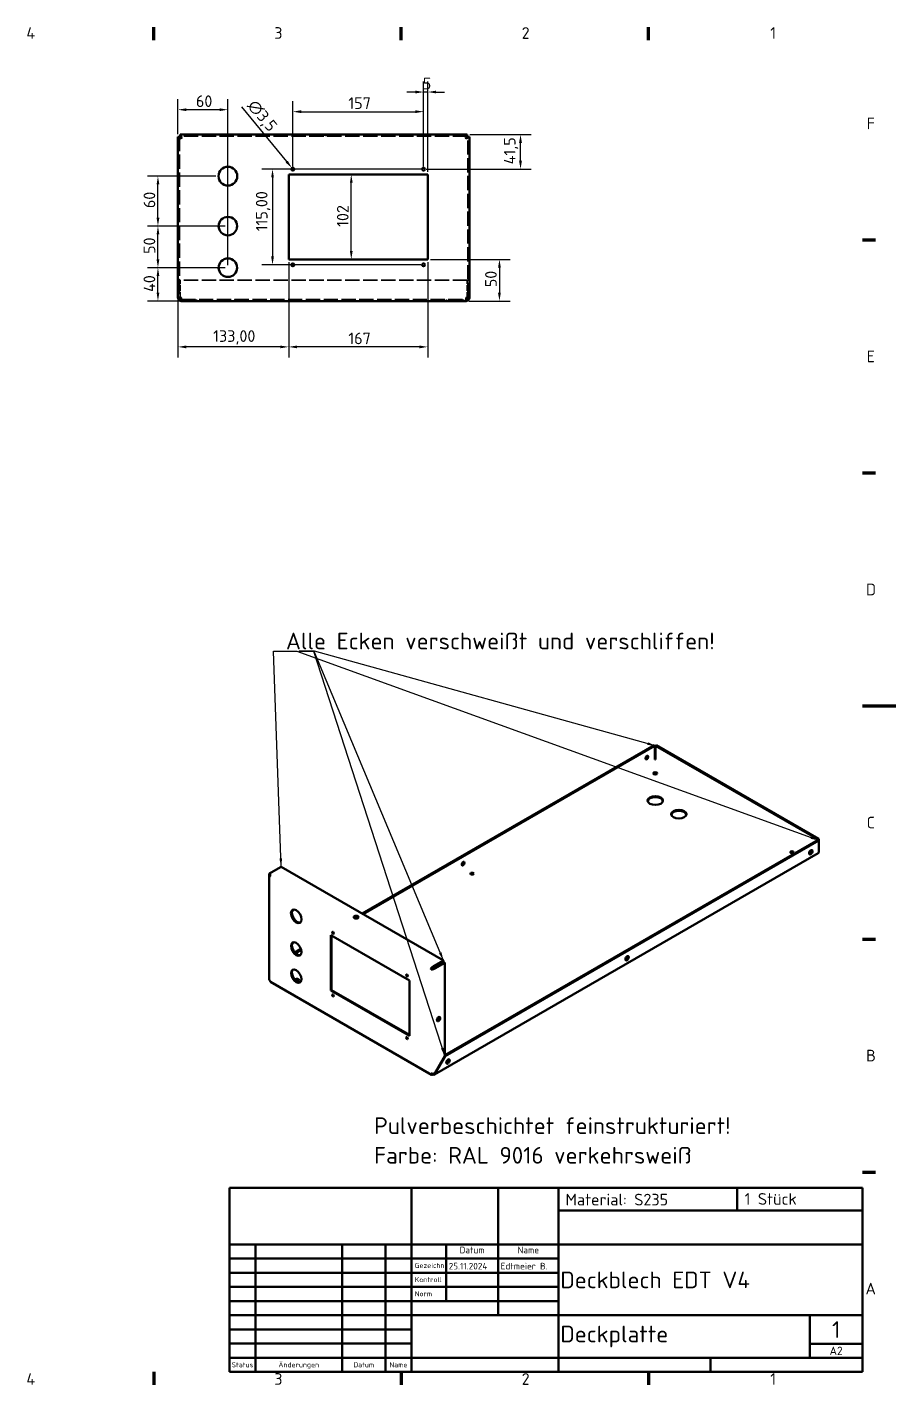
# Model space of a CAD drawing. Header units: millimetres. Extents: x 0 to 2376, y 0 to 1680.
# Drawn here: x 1333 to 2376, y 24 to 1656 of the extents above; entities that cross this region are included whole.
import ezdxf
from ezdxf.enums import TextEntityAlignment as Align

# ---------------------------------------------------------------- set-up
doc = ezdxf.new("R2010")
doc.units = ezdxf.units.MM
doc.header["$LTSCALE"] = 4
doc.linetypes.add('DASHED', pattern=[0.2067, 0.1654, -0.0413])
for name, color, linetype, lineweight in [('Bemaßung (ISO)', 7, 'Continuous', 25), ('Rahmen (ISO)', 7, 'Continuous', 70), ('Sichtbar (ISO)', 7, 'Continuous', 50), ('Symbol (ISO)', 7, 'Continuous', 25), ('Titel (ISO)', 7, 'Continuous', 50), ('Verdeckt (ISO)', 7, 'DASHED', 35)]:
    doc.layers.add(name, color=color, linetype=linetype, lineweight=lineweight)
doc.styles.add('Notiztext (DIN)', font='isocpeur.ttf')
doc.styles.add('Textstil11', font='isocpeur.ttf')
doc.styles.add('Textstil13', font='isocpeur.ttf')
doc.styles.add('Textstil14', font='isocpeur.ttf')
doc.styles.add('Textstil19', font='isocpeur.ttf')
doc.dimstyles.new('Standard (DIN)', dxfattribs={"dimscale": 4, "dimtxt": 3.5, "dimasz": 2.5, "dimexe": 3.175, "dimexo": 0.8, "dimgap": 0.8, "dimtad": 1, "dimrnd": 1e-08, "dimzin": 0, "dimtxsty": 'Notiztext (DIN)', "dimcen": 0.09, "dimdle": 10, "dimclrd": 256, "dimclre": 256, "dimclrt": 256, "dimadec": 0, "dimazin": 0, "dimtfac": 1, "dimtmove": 0, "dimatfit": 3, "dimfxl": 0, "dimtolj": 1, "dimtzin": 0, "dimlwd": -1, "dimlwe": -1, "dimarcsym": 0})
doc.dimstyles.new('Standard - Methode 2a (DIN)$7', dxfattribs={"dimscale": 4, "dimtxt": 3.5, "dimasz": 2.5, "dimexe": 3.175, "dimexo": 0.8, "dimgap": 0.8, "dimtad": 1, "dimtih": 1, "dimtoh": 1, "dimrnd": 1e-08, "dimtxsty": 'Notiztext (DIN)', "dimcen": 0.09, "dimdle": 10, "dimclrd": 256, "dimclre": 256, "dimclrt": 256, "dimazin": 2, "dimtfac": 1, "dimtmove": 0, "dimatfit": 3, "dimfxl": 0, "dimtolj": 1, "dimlwd": -1, "dimlwe": -1, "dimarcsym": 0})

# ---------------------------------------------------------------- blocks, each defined once
blk = doc.blocks.new('Ränder Vorgaberahmen')
at = {"layer": 'Rahmen (ISO)'}
for p, q in [((371.25, 410), (371.25, 413.9)), ((445.5, 410), (445.5, 413.9)), ((519.75, 410), (519.75, 413.9)), ((584, 350), (587.9, 350)), ((584, 280), (587.9, 280)), ((584, 140), (587.9, 140)), ((584, 70), (587.9, 70)), ((371.25, 10), (371.25, 6.1)), ((445.5, 10), (445.5, 6.1)), ((519.75, 10), (519.75, 6.1))]:
    blk.add_line(p, q, dxfattribs=at)
at = {"layer": 'Rahmen (ISO)', "flags": 128}
blk.add_lwpolyline([(594, 210), (584, 210)], dxfattribs=at)
at = {"layer": 'Rahmen (ISO)', "char_height": 3.5, "attachment_point": 7, "style": 'Notiztext (DIN)'}
for s, insert in [('4', (333.03, 410.4)), ('3', (407.45, 410.4)), ('2', (481.7, 410.4)), ('1', (556.3, 410.4)), ('F', (585.23, 383.25)), ('E', (585.23, 313.25)), ('D', (585.05, 243.25)), ('C', (585.23, 173.25)), ('B', (585.05, 103.25)), ('A', (584.88, 33.25)), ('4', (333.03, 6.1)), ('3', (407.45, 6.1)), ('2', (481.7, 6.1)), ('1', (556.3, 6.1))]:
    blk.add_mtext(s, dxfattribs=dict(at, insert=insert))
blk = doc.blocks.new('Schriftfelder DIN')
at = {"layer": 'Titel (ISO)'}
for p, q in [((288.4, 155.08), (98.4, 155.08)), ((98.4, 155.08), (98.4, 99.83)), ((153, 99.83), (153, 155.08)), ((179, 138.08), (179, 155.08)), ((197.2, 99.83), (197.2, 155.08)), ((250.8, 148.33), (250.8, 155.08)), ((288.4, 99.83), (288.4, 155.08)), ((197.2, 148.33), (288.4, 148.33)), ((98.4, 138.08), (288.4, 138.08)), ((106.2, 99.83), (106.2, 138.08)), ((132.2, 99.83), (132.2, 138.08)), ((145.2, 99.83), (145.2, 138.08)), ((163.4, 121.08), (163.4, 138.08)), ((179, 116.83), (179, 138.08)), ((98.4, 133.83), (153, 133.83)), ((153, 133.83), (197.2, 133.83)), ((98.4, 129.58), (153, 129.58)), ((153, 129.58), (197.2, 129.58)), ((98.4, 125.33), (153, 125.33)), ((153, 125.33), (197.2, 125.33)), ((98.4, 121.08), (153, 121.08)), ((153, 121.08), (197.2, 121.08)), ((98.4, 116.83), (153, 116.83)), ((153, 116.83), (288.4, 116.83)), ((272.6, 104.08), (272.6, 116.83)), ((98.4, 112.58), (153, 112.58)), ((153, 108.33), (98.4, 108.33)), ((272.6, 108.22), (288.4, 108.22)), ((98.4, 104.08), (153, 104.08)), ((153, 104.08), (197.2, 104.08)), ((197.2, 104.08), (288.4, 104.08)), ((242.8, 99.83), (242.8, 104.08)), ((98.4, 99.83), (288.4, 99.83))]:
    blk.add_line(p, q, dxfattribs=at)
at = {"layer": 'Titel (ISO)', "style": 'Textstil14'}
for s, p in [('Datum', (171.2, 134.83)), ('Name', (188.1, 134.83))]:
    blk.add_text(s, height=2, dxfattribs=at).set_placement(p, align=Align.BOTTOM_CENTER)
at = {"layer": 'Titel (ISO)', "style": 'Textstil13'}
for s, p in [('Gezeichn', (154, 130.58)), ('Kontroll', (154, 126.33)), ('Norm', (154, 122.08))]:
    blk.add_text(s, height=1.5, dxfattribs=at).set_placement(p, align=Align.BOTTOM_LEFT)
for s, p in [('Status', (102.3, 101.95)), ('Änderungen', (119.2, 101.95)), ('Datum', (138.7, 101.95)), ('Name', (149.1, 101.95))]:
    blk.add_text(s, height=1.5, dxfattribs=at).set_placement(p, align=Align.MIDDLE_CENTER)
at = {"layer": 'Titel (ISO)'}
for tag, p, height, style in [('ERSTELLUNGSDATUM_001', (164.2, 130.58), 2, 'Textstil14'), ('AUTOR_001', (179.8, 130.58), 2, 'Textstil14'), ('TITEL_001', (197.7, 124.95), 5, 'Textstil11'), ('Blattnummer_001', (279.25, 110.02), 5, 'Textstil11'), ('BAUTEILNUMMER_001', (197.7, 108.7), 5, 'Textstil11'), ('Blattgröße_001', (278.51, 104.9), 2.49, 'Textstil19')]:
    blk.add_attdef(tag, p, '', height=height, dxfattribs=dict(at, style=style))
at = {"layer": 'Titel (ISO)', "style": 'Textstil14'}
for tag, p in [('KONTROLLDATUM', (164.4, 126.33)), ('KONTROLLIERT_VON', (180, 126.33)), ('GENEHM.DAT._KONSTR.', (164.4, 122.08)), ('KONSTR._GEN._VON', (180, 122.08))]:
    blk.add_attdef(tag, text='', height=2, dxfattribs=at).set_placement(p, align=Align.BOTTOM_LEFT)
blk = doc.blocks.new('*D11')
at = {"layer": 'Bemaßung (ISO)'}
for p, q in [((1650.3, 1478.6), (1734.9, 1478.6)), ((1722.2, 1386.6), (1722.2, 1468.6)), ((1650.3, 1376.6), (1734.9, 1376.6))]:
    blk.add_line(p, q, dxfattribs=at)
for points in [[(1720.6, 1468.6), (1723.9, 1468.6), (1722.2, 1478.6)], [(1720.6, 1386.6), (1723.9, 1386.6), (1722.2, 1376.6)]]:
    blk.add_solid(points, dxfattribs=at)
at = {"layer": 'Defpoints', "color": 0}
for p in [(1647.1, 1478.6), (1722.2, 1478.6), (1647.1, 1376.6)]:
    blk.add_point(p, dxfattribs=at)
at = {"layer": 'Bemaßung (ISO)', "insert": (1705, 1415.7), "char_height": 14, "attachment_point": 1, "rotation": 90, "style": 'Notiztext (DIN)'}
blk.add_mtext('\\A1;102', dxfattribs=at)
blk = doc.blocks.new('*D12')
at = {"layer": 'Bemaßung (ISO)'}
for p, q in [((1647.1, 1373.4), (1647.1, 1258.8)), ((1814.1, 1373.4), (1814.1, 1258.8)), ((1804.1, 1271.5), (1657.1, 1271.5))]:
    blk.add_line(p, q, dxfattribs=at)
for points in [[(1657.1, 1273.1), (1657.1, 1269.8), (1647.1, 1271.5)], [(1804.1, 1273.1), (1804.1, 1269.8), (1814.1, 1271.5)]]:
    blk.add_solid(points, dxfattribs=at)
at = {"layer": 'Defpoints', "color": 0}
for p in [(1647.1, 1376.6), (1814.1, 1376.6), (1647.1, 1271.5)]:
    blk.add_point(p, dxfattribs=at)
at = {"layer": 'Bemaßung (ISO)', "insert": (1718.7, 1288.7), "char_height": 14, "attachment_point": 1, "style": 'Notiztext (DIN)'}
blk.add_mtext('\\A1;167', dxfattribs=at)
blk = doc.blocks.new('*D13')
at = {"layer": 'Bemaßung (ISO)'}
for p, q in [((1652.1, 1488.3), (1652.1, 1566.8)), ((1809.1, 1488.3), (1809.1, 1566.8)), ((1662.1, 1554.1), (1799.1, 1554.1))]:
    blk.add_line(p, q, dxfattribs=at)
for points in [[(1662.1, 1555.8), (1662.1, 1552.4), (1652.1, 1554.1)], [(1799.1, 1555.8), (1799.1, 1552.4), (1809.1, 1554.1)]]:
    blk.add_solid(points, dxfattribs=at)
at = {"layer": 'Defpoints', "color": 0}
for p in [(1809.1, 1554.1), (1652.1, 1485.1), (1809.1, 1485.1)]:
    blk.add_point(p, dxfattribs=at)
at = {"layer": 'Bemaßung (ISO)', "insert": (1718.7, 1571.3), "char_height": 14, "attachment_point": 1, "style": 'Notiztext (DIN)'}
blk.add_mtext('\\A1;157', dxfattribs=at)
blk = doc.blocks.new('*D14')
at = {"layer": 'Bemaßung (ISO)'}
for p, q in [((1864.6, 1526.6), (1938.1, 1526.6)), ((1925.4, 1495.1), (1925.4, 1516.6)), ((1812.3, 1485.1), (1938.1, 1485.1))]:
    blk.add_line(p, q, dxfattribs=at)
for points in [[(1923.7, 1516.6), (1927.1, 1516.6), (1925.4, 1526.6)], [(1923.7, 1495.1), (1927.1, 1495.1), (1925.4, 1485.1)]]:
    blk.add_solid(points, dxfattribs=at)
at = {"layer": 'Defpoints', "color": 0}
for p in [(1861.4, 1526.6), (1925.4, 1526.6), (1809.1, 1485.1)]:
    blk.add_point(p, dxfattribs=at)
at = {"layer": 'Bemaßung (ISO)', "insert": (1905.4, 1490.8), "char_height": 14, "attachment_point": 1, "rotation": 90, "style": 'Notiztext (DIN)'}
blk.add_mtext('\\A1;41,5', dxfattribs=at)
blk = doc.blocks.new('*D15')
at = {"layer": 'Bemaßung (ISO)'}
for p, q in [((1805.9, 1485.1), (1615, 1485.1)), ((1627.7, 1475.1), (1627.7, 1380.1)), ((1805.9, 1370.1), (1615, 1370.1))]:
    blk.add_line(p, q, dxfattribs=at)
for points in [[(1626, 1475.1), (1629.3, 1475.1), (1627.7, 1485.1)], [(1626, 1380.1), (1629.3, 1380.1), (1627.7, 1370.1)]]:
    blk.add_solid(points, dxfattribs=at)
at = {"layer": 'Defpoints', "color": 0}
for p in [(1809.1, 1485.1), (1627.7, 1370.1), (1809.1, 1370.1)]:
    blk.add_point(p, dxfattribs=at)
at = {"layer": 'Bemaßung (ISO)', "insert": (1607.7, 1410.4), "char_height": 14, "attachment_point": 1, "rotation": 90, "style": 'Notiztext (DIN)'}
blk.add_mtext('\\A1;115,00', dxfattribs=at)
blk = doc.blocks.new('*D16')
at = {"layer": 'Bemaßung (ISO)'}
for p, q in [((1647.1, 1373.4), (1647.1, 1258.8)), ((1514.1, 1328.1), (1514.1, 1258.8)), ((1637.1, 1271.5), (1524.1, 1271.5))]:
    blk.add_line(p, q, dxfattribs=at)
for points in [[(1524.1, 1273.1), (1524.1, 1269.8), (1514.1, 1271.5)], [(1637.1, 1273.1), (1637.1, 1269.8), (1647.1, 1271.5)]]:
    blk.add_solid(points, dxfattribs=at)
at = {"layer": 'Defpoints', "color": 0}
for p in [(1647.1, 1376.6), (1514.1, 1331.3), (1514.1, 1271.5)]:
    blk.add_point(p, dxfattribs=at)
at = {"layer": 'Bemaßung (ISO)', "insert": (1556.4, 1291.5), "char_height": 14, "attachment_point": 1, "style": 'Notiztext (DIN)'}
blk.add_mtext('\\A1;133,00', dxfattribs=at)
blk = doc.blocks.new('*D17')
at = {"layer": 'Bemaßung (ISO)'}
for p, q in [((1817.3, 1376.6), (1912.8, 1376.6)), ((1900.1, 1366.6), (1900.1, 1336.6)), ((1863.3, 1326.6), (1912.8, 1326.6))]:
    blk.add_line(p, q, dxfattribs=at)
for points in [[(1898.4, 1366.6), (1901.8, 1366.6), (1900.1, 1376.6)], [(1898.4, 1336.6), (1901.8, 1336.6), (1900.1, 1326.6)]]:
    blk.add_solid(points, dxfattribs=at)
at = {"layer": 'Defpoints', "color": 0}
for p in [(1814.1, 1376.6), (1860.1, 1326.6), (1900.1, 1326.6)]:
    blk.add_point(p, dxfattribs=at)
at = {"layer": 'Bemaßung (ISO)', "insert": (1882.9, 1343.2), "char_height": 14, "attachment_point": 1, "rotation": 90, "style": 'Notiztext (DIN)'}
blk.add_mtext('\\A1;50', dxfattribs=at)
blk = doc.blocks.new('*D18')
at = {"layer": 'Bemaßung (ISO)'}
for p, q in [((1514.1, 1527.1), (1514.1, 1569.2)), ((1574.1, 1369.8), (1574.1, 1569.2)), ((1564.1, 1556.5), (1524.1, 1556.5))]:
    blk.add_line(p, q, dxfattribs=at)
for points in [[(1524.1, 1558.1), (1524.1, 1554.8), (1514.1, 1556.5)], [(1564.1, 1558.1), (1564.1, 1554.8), (1574.1, 1556.5)]]:
    blk.add_solid(points, dxfattribs=at)
at = {"layer": 'Defpoints', "color": 0}
for p in [(1514.1, 1556.5), (1514.1, 1523.9), (1574.1, 1366.6)]:
    blk.add_point(p, dxfattribs=at)
at = {"layer": 'Bemaßung (ISO)', "insert": (1535.7, 1573.7), "char_height": 14, "attachment_point": 1, "style": 'Notiztext (DIN)'}
blk.add_mtext('\\A1;60', dxfattribs=at)
blk = doc.blocks.new('*D19')
at = {"layer": 'Bemaßung (ISO)'}
for p, q in [((1570.9, 1366.6), (1477.4, 1366.6)), ((1490.1, 1336.6), (1490.1, 1356.6)), ((1514.9, 1326.6), (1477.4, 1326.6))]:
    blk.add_line(p, q, dxfattribs=at)
for points in [[(1488.5, 1356.6), (1491.8, 1356.6), (1490.1, 1366.6)], [(1488.5, 1336.6), (1491.8, 1336.6), (1490.1, 1326.6)]]:
    blk.add_solid(points, dxfattribs=at)
at = {"layer": 'Defpoints', "color": 0}
for p in [(1490.1, 1366.6), (1574.1, 1366.6), (1518.1, 1326.6)]:
    blk.add_point(p, dxfattribs=at)
at = {"layer": 'Bemaßung (ISO)', "insert": (1472.9, 1337.5), "char_height": 14, "attachment_point": 1, "rotation": 90, "style": 'Notiztext (DIN)'}
blk.add_mtext('\\A1;40', dxfattribs=at)
blk = doc.blocks.new('*D20')
at = {"layer": 'Bemaßung (ISO)'}
for p, q in [((1570.9, 1416.6), (1477.4, 1416.6)), ((1490.1, 1376.6), (1490.1, 1406.6)), ((1570.9, 1366.6), (1477.4, 1366.6))]:
    blk.add_line(p, q, dxfattribs=at)
for points in [[(1488.5, 1406.6), (1491.8, 1406.6), (1490.1, 1416.6)], [(1488.5, 1376.6), (1491.8, 1376.6), (1490.1, 1366.6)]]:
    blk.add_solid(points, dxfattribs=at)
at = {"layer": 'Defpoints', "color": 0}
for p in [(1490.1, 1416.6), (1574.1, 1416.6), (1574.1, 1366.6)]:
    blk.add_point(p, dxfattribs=at)
at = {"layer": 'Bemaßung (ISO)', "insert": (1472.9, 1383.2), "char_height": 14, "attachment_point": 1, "rotation": 90, "style": 'Notiztext (DIN)'}
blk.add_mtext('\\A1;50', dxfattribs=at)
blk = doc.blocks.new('*D21')
at = {"layer": 'Bemaßung (ISO)'}
for p, q in [((1559.6, 1476.6), (1477.4, 1476.6)), ((1490.1, 1426.6), (1490.1, 1466.6)), ((1570.9, 1416.6), (1477.4, 1416.6))]:
    blk.add_line(p, q, dxfattribs=at)
for points in [[(1488.5, 1466.6), (1491.8, 1466.6), (1490.1, 1476.6)], [(1488.5, 1426.6), (1491.8, 1426.6), (1490.1, 1416.6)]]:
    blk.add_solid(points, dxfattribs=at)
at = {"layer": 'Defpoints', "color": 0}
for p in [(1490.1, 1476.6), (1562.8, 1476.6), (1574.1, 1416.6)]:
    blk.add_point(p, dxfattribs=at)
at = {"layer": 'Bemaßung (ISO)', "insert": (1472.9, 1438.2), "char_height": 14, "attachment_point": 1, "rotation": 90, "style": 'Notiztext (DIN)'}
blk.add_mtext('\\A1;60', dxfattribs=at)
blk = doc.blocks.new('*D25')
at = {"layer": 'Bemaßung (ISO)'}
for p, q in [((1590.3, 1559.9), (1644.6, 1494.2)), ((1651.7, 1485.1), (1652.5, 1485.1)), ((1652.1, 1484.8), (1652.1, 1485.5))]:
    blk.add_line(p, q, dxfattribs=at)
blk.add_solid([(1645.9, 1495.2), (1643.3, 1493.1), (1651, 1486.5)], dxfattribs=at)
at = {"layer": 'Defpoints', "color": 0}
for p in [(1651, 1486.5), (1653.2, 1483.8)]:
    blk.add_point(p, dxfattribs=at)
at = {"layer": 'Bemaßung (ISO)', "insert": (1607.8, 1570.1), "char_height": 14, "attachment_point": 1, "rotation": 309.568, "style": 'Notiztext (DIN)'}
blk.add_mtext('\\A1;∅3,5', dxfattribs=at)
blk = doc.blocks.new('*D41')
at = {"layer": 'Bemaßung (ISO)'}
for p, q in [((1809.1, 1488.3), (1809.1, 1590.4)), ((1814.1, 1481.8), (1814.1, 1590.4)), ((1799.1, 1577.7), (1789.1, 1577.7)), ((1814.1, 1577.7), (1809.1, 1577.7)), ((1824.1, 1577.7), (1834.1, 1577.7))]:
    blk.add_line(p, q, dxfattribs=at)
for points in [[(1799.1, 1579.4), (1799.1, 1576), (1809.1, 1577.7)], [(1824.1, 1579.4), (1824.1, 1576), (1814.1, 1577.7)]]:
    blk.add_solid(points, dxfattribs=at)
at = {"layer": 'Defpoints', "color": 0}
for p in [(1809.1, 1577.7), (1809.1, 1485.1), (1814.1, 1478.6)]:
    blk.add_point(p, dxfattribs=at)
at = {"layer": 'Bemaßung (ISO)', "insert": (1808.1, 1594.9), "char_height": 14, "attachment_point": 1, "style": 'Notiztext (DIN)'}
blk.add_mtext('\\A1;5', dxfattribs=at)

msp = doc.modelspace()

# ---------------------------------------------------------------- linework, layer by layer
at = {"layer": 'Sichtbar (ISO)'}
for p, q in [((1514.093, 1331.321), (1514.093, 1523.907)), ((1514.093, 1523.907), (1518.093, 1521.907)), ((1516.093, 1523.907), (1514.093, 1523.907)), ((1518.093, 1521.907), (1516.093, 1523.907)), ((1516.801, 1526.614), (1861.386, 1526.614)), ((1518.801, 1522.614), (1516.801, 1526.614)), ((1516.801, 1524.614), (1516.801, 1526.614)), ((1518.801, 1522.614), (1516.801, 1524.614)), ((1518.801, 1522.614), (1518.093, 1521.907)), ((1861.386, 1526.614), (1859.386, 1522.614)), ((1859.386, 1522.614), (1861.386, 1524.614)), ((1860.093, 1521.907), (1859.386, 1522.614)), ((1860.093, 1521.907), (1864.093, 1523.907)), ((1860.093, 1521.907), (1862.093, 1523.907)), ((1861.386, 1524.614), (1861.386, 1526.614)), ((1862.093, 1523.907), (1864.093, 1523.907)), ((1864.093, 1523.907), (1864.093, 1331.321)), ((1647.093, 1478.614), (1814.093, 1478.614)), ((1647.093, 1376.614), (1647.093, 1478.614)), ((1814.093, 1478.614), (1814.093, 1376.614)), ((1814.093, 1376.614), (1647.093, 1376.614)), ((1514.093, 1331.321), (1514.093, 1330.614)), ((1516.093, 1330.614), (1514.093, 1330.614)), ((1516.093, 1330.614), (1516.093, 1330.85)), ((1516.801, 1330.614), (1516.801, 1330.762)), ((1518.093, 1326.614), (1518.093, 1330.614)), ((1860.093, 1326.614), (1518.093, 1326.614)), ((1860.093, 1330.614), (1860.093, 1326.614)), ((1861.386, 1330.614), (1861.386, 1330.762)), ((1862.093, 1330.614), (1862.093, 1330.85)), ((1862.093, 1330.614), (1864.093, 1330.614)), ((1864.093, 1330.614), (1864.093, 1331.321)), ((2085.721, 792.825), (1735.396, 590.565)), ((2086.852, 792.172), (1736.527, 589.912)), ((2086.852, 792.172), (2085.721, 792.825)), ((2086.852, 778.455), (2086.852, 792.172)), ((2087.652, 792.172), (2088.784, 792.825)), ((2087.652, 778.455), (2087.652, 792.172)), ((2282.579, 679.63), (2087.652, 792.172)), ((2283.711, 680.284), (2088.784, 792.825)), ((2086.852, 778.455), (2086.852, 775.842)), ((2087.652, 775.842), (2086.852, 775.842)), ((2087.652, 778.455), (2087.652, 775.842)), ((1834.391, 420.407), (2282.579, 679.169)), ((1834.791, 419.331), (2283.711, 678.515)), ((2282.579, 679.63), (2283.711, 680.284)), ((2282.579, 679.169), (2282.579, 679.63)), ((2282.579, 679.169), (2283.711, 678.515)), ((2283.711, 678.515), (2283.711, 680.284)), ((2283.711, 678.515), (2283.711, 664.798)), ((2282.717, 663.142), (1822.049, 397.175)), ((1623.584, 637.404), (1623.584, 511.759)), ((1626.053, 639.977), (1624.522, 639.093)), ((1626.053, 639.977), (1637.932, 646.835)), ((1637.932, 646.835), (1832.86, 534.294)), ((1624.922, 635.404), (1624.522, 635.173)), ((1728.176, 586.396), (1726.04, 585.163)), ((1729.739, 585.992), (1727.48, 584.688)), ((1697.495, 564.763), (1791.964, 510.221)), ((1697.495, 498.137), (1697.495, 564.763)), ((1698.626, 564.11), (1698.626, 498.79)), ((1661.844, 548.099), (1654.516, 543.868)), ((1662.176, 546.985), (1655.315, 543.023)), ((1818.717, 524.823), (1817.586, 524.17)), ((1817.986, 523.477), (1817.586, 524.17)), ((1819.117, 524.13), (1817.986, 523.477)), ((1818.717, 524.823), (1820.98, 526.129)), ((1818.717, 524.823), (1819.117, 524.13)), ((1819.117, 524.13), (1821.38, 525.436)), ((1832.86, 534.294), (1820.98, 527.436)), ((1820.98, 526.129), (1832.86, 532.988)), ((1821.38, 525.436), (1833.26, 532.295)), ((1822.511, 524.783), (1834.391, 531.642)), ((1832.86, 532.988), (1832.86, 534.294)), ((1833.26, 532.295), (1834.391, 531.642)), ((1834.391, 531.642), (1834.391, 419.562)), ((1818.649, 397.06), (1625.184, 508.757)), ((1791.964, 510.221), (1791.964, 443.595)), ((1697.495, 498.137), (1698.626, 498.79)), ((1791.964, 443.595), (1697.495, 498.137)), ((1698.626, 498.79), (1791.964, 444.902)), ((1834.391, 419.562), (1822.511, 398.987)), ((1822.911, 398.756), (1834.791, 419.331)), ((1834.391, 419.562), (1834.791, 419.331)), ((1820.249, 397.218), (1820.249, 398.215)), ((1822.511, 398.987), (1822.911, 398.756))]:
    msp.add_line(p, q, dxfattribs=at)
for centre, radius in [((1574.093, 1476.614), 11.25), ((1652.093, 1485.114), 1.75), ((1809.093, 1485.114), 1.75), ((1574.093, 1416.614), 11.15), ((1574.093, 1366.614), 11.15), ((1652.093, 1370.114), 1.75), ((1809.093, 1370.114), 1.75)]:
    msp.add_circle(centre, radius, dxfattribs=at)
for centre, start, end in [((1518.801, 1330.614), 180, 249.295189), ((1859.386, 1330.614), 290.704811, 0)]:
    msp.add_arc(centre, 2, start, end, dxfattribs=at)
for centre, major_axis in [((2077.07, 778.032), (-1.2, -2.078)), ((2087.252, 759.09), (2.4, 0)), ((2087.252, 726.43), (-9.2, 0)), ((2115.537, 710.1), (-9.2, 0)), ((1856.453, 650.659), (-1.2, -2.078)), ((2251.301, 664.376), (2, 0)), ((2273.928, 664.376), (-1.44, -2.494)), ((1867.201, 638.575), (2, 0)), ((1656.2, 587.299), (-4.5, 7.794)), ((1728.042, 586.319), (2.88, 0)), ((1656.2, 548.107), (-4.46, 7.725)), ((1700.323, 567.376), (0.7, -1.212)), ((2053.311, 537.003), (-1.44, -2.494)), ((1656.2, 515.447), (-4.46, 7.725)), ((1789.136, 516.1), (0.7, -1.212)), ((1700.323, 492.259), (0.7, -1.212)), ((1827.037, 463.844), (-1.44, -2.494)), ((1789.136, 440.983), (0.7, -1.212)), ((1838.351, 412.895), (-1.44, -2.494))]:
    msp.add_ellipse(centre, major_axis=major_axis, ratio=0.57735027, dxfattribs=at)
for centre, major_axis, start_param, end_param in [((2076.278, 778.49), (1.2, 2.078), 3.47787839, 5.94689957), ((2075.939, 778.686), (1.44, 2.494), 4.01423846, 5.4105395), ((2087.252, 757.783), (-2.4, 0), 3.63247533, 5.79230263), ((2087.252, 725.123), (9.2, 0), 0.12328718, 3.01830548), ((2115.537, 708.793), (9.2, 0), 0.12328718, 3.01830548), ((1855.661, 651.116), (1.2, 2.078), 3.47787839, 5.94689957), ((2251.301, 663.07), (-2, 0), 3.74285687, 5.68192109), ((2273.589, 664.572), (1.2, 2.078), 2.45177556, 6.9730024), ((2272.797, 665.029), (-1.2, -2.078), 0.33628574, 2.80530691), ((1855.321, 651.312), (1.44, 2.494), 4.01423846, 5.4105395), ((1867.201, 637.268), (-2, 0), 3.74285687, 5.68192109), ((1657.331, 587.952), (-4.5, 7.794), 0.12604133, 3.01555132), ((1728.042, 585.927), (2.4, 0), 5.59336822, 10.11459505), ((1728.042, 585.013), (2.4, 0), 0.33628574, 2.80530691), ((1657.331, 548.76), (-4.46, 7.725), 0.12717785, 3.0144148), ((1701.455, 568.029), (0.7, -1.212), 4.08254945, 5.34222851), ((2052.972, 537.198), (1.2, 2.078), 2.45177556, 6.9730024), ((2052.18, 537.656), (-1.2, -2.078), 0.33628574, 2.80530691), ((1657.331, 516.1), (-4.46, 7.725), 0.12717785, 3.0144148), ((1626.784, 511.528), (-1.6, -2.771), 5.49778714, 6.28318531), ((1657.331, 510.875), (-2.4, 0), 1.01379294, 6.38172437), ((1657.331, 509.568), (-2.4, 0), 3.63247533, 5.6919878), ((1790.267, 516.753), (0.7, -1.212), 4.08254945, 5.34222851), ((1701.455, 492.912), (0.7, -1.212), 4.08254945, 5.34222851), ((1826.698, 464.04), (1.2, 2.078), 2.45177556, 6.9730024), ((1825.906, 464.498), (-1.2, -2.078), 0.33628574, 2.80530691), ((1790.267, 441.636), (0.7, -1.212), 4.08254945, 5.34222851), ((1838.011, 413.091), (1.2, 2.078), 2.45177556, 6.9730024), ((1837.219, 413.548), (-1.2, -2.078), 0.33628574, 2.80530691), ((1820.249, 399.831), (-1.6, -2.771), 5.49778714, 7.06858347)]:
    msp.add_ellipse(centre, major_axis=major_axis, ratio=0.57735027, start_param=start_param, end_param=end_param, dxfattribs=at)
for points, knots in [([(1518.093, 1330.614), (1516.82, 1330.757), (1515.563, 1330.9), (1514.828, 1331.044), (1514.354, 1331.136), (1514.093, 1331.229), (1514.093, 1331.321)], [0, 0, 0, 0, 0.95510012, 0.95510012, 0.95510012, 1.57079633, 1.57079633, 1.57079633, 1.57079633]), ([(1514.093, 1330.614), (1514.093, 1329.34), (1514.744, 1328.084), (1515.783, 1327.348), (1516.453, 1326.874), (1517.272, 1326.614), (1518.093, 1326.614)], [0, 0, 0, 0, 0.95510012, 0.95510012, 0.95510012, 1.57079633, 1.57079633, 1.57079633, 1.57079633]), ([(1518.093, 1328.614), (1517.336, 1328.614), (1516.599, 1329.084), (1516.28, 1329.771), (1516.157, 1330.034), (1516.093, 1330.324), (1516.093, 1330.614)], [0, 0, 0, 0, 1.13581186, 1.13581186, 1.13581186, 1.57079633, 1.57079633, 1.57079633, 1.57079633]), ([(1864.093, 1331.321), (1864.093, 1331.178), (1863.443, 1331.034), (1862.404, 1330.891), (1861.733, 1330.799), (1860.914, 1330.706), (1860.093, 1330.614)], [0, 0, 0, 0, 0.95510012, 0.95510012, 0.95510012, 1.57079633, 1.57079633, 1.57079633, 1.57079633]), ([(1860.093, 1326.614), (1861.367, 1326.614), (1862.623, 1327.264), (1863.359, 1328.304), (1863.833, 1328.974), (1864.093, 1329.793), (1864.093, 1330.614)], [0, 0, 0, 0, 0.95510012, 0.95510012, 0.95510012, 1.57079633, 1.57079633, 1.57079633, 1.57079633]), ([(1860.093, 1328.614), (1860.851, 1328.614), (1861.588, 1329.084), (1861.907, 1329.771), (1862.029, 1330.034), (1862.093, 1330.324), (1862.093, 1330.614)], [0, 0, 0, 0, 1.13581186, 1.13581186, 1.13581186, 1.57079633, 1.57079633, 1.57079633, 1.57079633]), ([(1624.522, 639.093), (1623.812, 638.683), (1623.467, 637.866), (1623.623, 636.963), (1623.727, 636.358), (1624.047, 635.722), (1624.522, 635.173)], [-3.14159265, -3.14159265, -3.14159265, -3.14159265, -2.20045134, -2.20045134, -2.20045134, -1.57079633, -1.57079633, -1.57079633, -1.57079633]), ([(1624.922, 635.404), (1624.567, 636.429), (1624.573, 637.647), (1624.937, 638.581), (1625.181, 639.206), (1625.578, 639.703), (1626.053, 639.977)], [1.57079633, 1.57079633, 1.57079633, 1.57079633, 2.51193764, 2.51193764, 2.51193764, 3.14159265, 3.14159265, 3.14159265, 3.14159265]), ([(1820.98, 527.436), (1820.27, 527.026), (1819.391, 526.312), (1818.686, 525.574), (1818.215, 525.08), (1817.823, 524.581), (1817.586, 524.17)], [-3.14159265, -3.14159265, -3.14159265, -3.14159265, -2.20045134, -2.20045134, -2.20045134, -1.57079633, -1.57079633, -1.57079633, -1.57079633]), ([(1817.986, 523.477), (1818.696, 523.477), (1819.753, 523.683), (1820.745, 524.014), (1821.409, 524.235), (1822.037, 524.509), (1822.511, 524.783)], [1.57079633, 1.57079633, 1.57079633, 1.57079633, 2.51193764, 2.51193764, 2.51193764, 3.14159265, 3.14159265, 3.14159265, 3.14159265]), ([(1822.511, 398.987), (1821.791, 398.477), (1820.712, 398.185), (1819.708, 398.191), (1819.061, 398.195), (1818.45, 398.317), (1817.986, 398.525)], [0, 0, 0, 0, 0.95510012, 0.95510012, 0.95510012, 1.57079633, 1.57079633, 1.57079633, 1.57079633]), ([(1820.249, 397.218), (1821.05, 396.849), (1821.842, 396.91), (1822.339, 397.396), (1822.66, 397.709), (1822.859, 398.189), (1822.911, 398.756)], [0, 0, 0, 0, 0.95510012, 0.95510012, 0.95510012, 1.57079633, 1.57079633, 1.57079633, 1.57079633])]:
    msp.add_open_spline(points, degree=3, knots=knots, dxfattribs=at)
for points in [[(1516.801, 1330.614), (1516.801, 1330.042), (1516.866, 1329.474), (1516.985, 1328.955)], [(1861.205, 1328.952), (1861.323, 1329.472), (1861.386, 1330.042), (1861.386, 1330.614)], [(2283.711, 664.798), (2283.711, 664.114), (2283.338, 663.509), (2282.715, 663.143)], [(1624.522, 510.221), (1623.929, 510.64), (1623.592, 511.199), (1623.587, 511.759)]]:
    msp.add_open_spline(points, degree=3, dxfattribs=at)
at = {"layer": 'Verdeckt (ISO)', "ltscale": 25.881012}
for p, q in [((1516.093, 1523.907), (1516.093, 1331.321)), ((1862.093, 1331.321), (1862.093, 1523.907))]:
    msp.add_line(p, q, dxfattribs=at)
at = {"layer": 'Verdeckt (ISO)', "ltscale": 26.048151}
for p, q in [((1861.386, 1524.614), (1516.801, 1524.614)), ((1861.386, 1351.614), (1516.801, 1351.614))]:
    msp.add_line(p, q, dxfattribs=at)
at = {"layer": 'Verdeckt (ISO)', "ltscale": 0.403947}
for p, q in [((1686.093, 1526.014), (1685.493, 1526.614)), ((1692.093, 1526.014), (1692.693, 1526.614)), ((1514.693, 1429.614), (1514.093, 1430.214)), ((1514.693, 1423.614), (1514.093, 1423.014)), ((1863.493, 1429.614), (1864.093, 1430.214)), ((1863.493, 1423.614), (1864.093, 1423.014)), ((1514.693, 1341.614), (1514.093, 1342.214)), ((1863.493, 1341.614), (1864.093, 1342.214)), ((1514.693, 1335.614), (1514.093, 1335.014)), ((1863.493, 1335.614), (1864.093, 1335.014))]:
    msp.add_line(p, q, dxfattribs=at)
at = {"layer": 'Verdeckt (ISO)', "ltscale": 4.487736}
for p, q in [((1692.093, 1526.014), (1686.093, 1526.014)), ((1514.693, 1429.614), (1514.693, 1423.614)), ((1863.493, 1429.614), (1863.493, 1423.614)), ((1514.693, 1341.614), (1514.693, 1335.614)), ((1863.493, 1341.614), (1863.493, 1335.614))]:
    msp.add_line(p, q, dxfattribs=at)
at = {"layer": 'Verdeckt (ISO)', "ltscale": 0.666544}
for p, q in [((1686.093, 1524.614), (1686.093, 1526.014)), ((1692.093, 1524.614), (1692.093, 1526.014)), ((1516.093, 1429.614), (1514.693, 1429.614)), ((1516.093, 1423.614), (1514.693, 1423.614)), ((1863.493, 1429.614), (1862.093, 1429.614)), ((1863.493, 1423.614), (1862.093, 1423.614)), ((1516.093, 1341.614), (1514.693, 1341.614)), ((1863.493, 1341.614), (1862.093, 1341.614)), ((1516.093, 1335.614), (1514.693, 1335.614)), ((1863.493, 1335.614), (1862.093, 1335.614))]:
    msp.add_line(p, q, dxfattribs=at)
at = {"layer": 'Verdeckt (ISO)', "ltscale": 0.952248}
for p, q in [((1516.093, 1352.321), (1514.093, 1352.321)), ((1516.093, 1351.614), (1514.093, 1351.614)), ((1862.093, 1352.321), (1864.093, 1352.321)), ((1862.093, 1351.614), (1864.093, 1351.614)), ((1516.093, 1331.321), (1514.093, 1331.321)), ((1518.801, 1328.614), (1518.801, 1326.614)), ((1531.593, 1326.614), (1531.593, 1328.614)), ((1536.593, 1326.614), (1536.593, 1328.614)), ((1541.093, 1326.614), (1541.093, 1328.614)), ((1547.093, 1326.614), (1547.093, 1328.614)), ((1582.593, 1328.614), (1582.593, 1326.614)), ((1605.593, 1328.614), (1605.593, 1326.614)), ((1632.593, 1328.614), (1632.593, 1326.614)), ((1655.593, 1328.614), (1655.593, 1326.614)), ((1831.593, 1326.614), (1831.593, 1328.614)), ((1836.593, 1326.614), (1836.593, 1328.614)), ((1851.593, 1326.614), (1851.593, 1328.614)), ((1856.593, 1326.614), (1856.593, 1328.614)), ((1859.386, 1328.614), (1859.386, 1326.614)), ((1862.093, 1331.321), (1864.093, 1331.321))]:
    msp.add_line(p, q, dxfattribs=at)
at = {"layer": 'Verdeckt (ISO)', "ltscale": 9.929007}
for p, q in [((1516.801, 1330.762), (1516.801, 1351.614)), ((1861.386, 1330.762), (1861.386, 1351.614))]:
    msp.add_line(p, q, dxfattribs=at)
at = {"layer": 'Verdeckt (ISO)', "ltscale": 0.317349}
for p, q in [((1516.093, 1330.85), (1516.093, 1331.321)), ((1862.093, 1330.85), (1862.093, 1331.321))]:
    msp.add_line(p, q, dxfattribs=at)
at = {"layer": 'Verdeckt (ISO)', "ltscale": 25.852686}
msp.add_line((1518.093, 1328.614), (1860.093, 1328.614), dxfattribs=at)
at = {"layer": 'Verdeckt (ISO)', "ltscale": 0.481388}
for centre, start, end in [((1518.801, 1330.614), 249.295189, 270), ((1859.386, 1330.614), 270, 290.704811)]:
    msp.add_arc(centre, 2, start, end, dxfattribs=at)
at = {"layer": 'Verdeckt (ISO)', "ltscale": 1.530932}
for points in [[(1518.093, 1330.614), (1517.336, 1330.784), (1516.599, 1330.955), (1516.28, 1331.125), (1516.157, 1331.19), (1516.093, 1331.256), (1516.093, 1331.321)], [(1860.093, 1330.614), (1860.851, 1330.784), (1861.588, 1330.955), (1861.907, 1331.125), (1862.029, 1331.19), (1862.093, 1331.256), (1862.093, 1331.321)]]:
    msp.add_open_spline(points, degree=3, knots=[0, 0, 0, 0, 1.13581186, 1.13581186, 1.13581186, 1.57079633, 1.57079633, 1.57079633, 1.57079633], dxfattribs=at)
at = {"layer": 'Verdeckt (ISO)', "ltscale": 2.34681}
msp.add_open_spline([(1516.985, 1328.955), (1517.127, 1328.334), (1517.347, 1327.783), (1517.623, 1327.381), (1517.962, 1326.887), (1518.381, 1326.614), (1518.801, 1326.614)], degree=3, knots=[-2.71299921, -2.71299921, -2.71299921, -2.71299921, -2.20045134, -2.20045134, -2.20045134, -1.57079633, -1.57079633, -1.57079633, -1.57079633], dxfattribs=at)
at = {"layer": 'Verdeckt (ISO)', "ltscale": 2.346526}
msp.add_open_spline([(1859.386, 1326.614), (1860.014, 1326.614), (1860.633, 1327.244), (1861.003, 1328.258), (1861.082, 1328.475), (1861.149, 1328.708), (1861.205, 1328.952)], degree=3, knots=[1.57079633, 1.57079633, 1.57079633, 1.57079633, 2.51193764, 2.51193764, 2.51193764, 2.71299921, 2.71299921, 2.71299921, 2.71299921], dxfattribs=at)

# ---------------------------------------------------------------- block references
at = {"xscale": 4, "yscale": 4, "zscale": 4}
msp.add_blockref('Ränder Vorgaberahmen', (0, 0), dxfattribs=at)
msp.add_blockref('Schriftfelder DIN', (1182.396, -359.312), dxfattribs=at).add_auto_attribs({'Blattnummer_001': '1', 'Blattgröße_001': 'A2', 'TITEL_001': 'Deckblech EDT V4', 'BAUTEILNUMMER_001': 'Deckplatte', 'ERSTELLUNGSDATUM_001': '25.11.2024', 'AUTOR_001': 'Edtmeier B.'})

# ---------------------------------------------------------------- texts
at = {"layer": 'Symbol (ISO)', "attachment_point": 1, "style": 'Notiztext (DIN)'}
for s, insert, char_height, width in [('\\fISOCPEUR|b0|i0;\\H20.0000;Alle Ecken verschweißt und verschliffen!', (1643.779, 928.09), 20, 499.43066), ('\\fISOCPEUR|b0|i0;Material: S235', (1979.464, 253.974), 14, 121.74026), ('\\fISOCPEUR|b0|i0;1 Stück ', (2194.469, 254.79), 14, 71.38961)]:
    msp.add_mtext(s, dxfattribs=dict(at, insert=insert, char_height=char_height, width=width))
at = {"layer": 'Symbol (ISO)', "insert": (1749.651, 345.815), "char_height": 20, "width": 427.82932, "attachment_point": 1, "line_spacing_factor": 1.068348, "style": 'Notiztext (DIN)'}
msp.add_mtext('\\fISOCPEUR|b0|i0;\\H20.0000;Pulverbeschichtet feinstrukturiert!\\P\\fISOCPEUR|b0|i0;\\H20.0000;Farbe: RAL 9016 verkehrsweiß', dxfattribs=at)

# ---------------------------------------------------------------- dimensions: what is measured, and where the dimension line sits
at = {"layer": 'Bemaßung (ISO)'}
for base, p1, p2, angle, override, picture, middle in [((1809.093, 1577.699), (1814.093, 1478.614), (1809.093, 1485.114), 180, {"dimgap": 0.8, "dimdec": 0, "dimtol": 0, "dimlim": 0, "dimtp": 0, "dimtm": 0, "dimtdec": 2, "dimtofl": 1, "dimatfit": 1}, '*D41', (1811.593, 1577.699)), ((1809.093, 1554.115), (1652.093, 1485.114), (1809.093, 1485.114), 180, {"dimgap": 0.8, "dimdec": 0, "dimtol": 0, "dimlim": 0, "dimtp": 0, "dimtm": 0, "dimtdec": 2, "dimtofl": 0, "dimatfit": 1}, '*D13', (1730.593, 1554.115)), ((1925.386, 1526.614), (1809.093, 1485.114), (1861.386, 1526.614), 270, {"dimgap": 0.8, "dimdec": 1, "dimtol": 0, "dimlim": 0, "dimtp": 0, "dimtm": 0, "dimtdec": 2, "dimtofl": 0, "dimatfit": 1}, '*D14', (1925.386, 1505.864)), ((1627.65, 1370.114), (1809.093, 1485.114), (1809.093, 1370.114), 90, {"dimgap": 0.8, "dimdec": 2, "dimtol": 0, "dimlim": 0, "dimtp": 0, "dimtm": 0, "dimtdec": 2, "dimtofl": 0, "dimatfit": 1}, '*D15', (1627.65, 1433.126)), ((1490.121, 1476.614), (1574.093, 1416.614), (1562.843, 1476.614), 90, {"dimgap": 0.8, "dimdec": 0, "dimtol": 0, "dimlim": 0, "dimtp": 0, "dimtm": 0, "dimtdec": 2, "dimtofl": 0, "dimatfit": 1}, '*D21', (1490.121, 1446.614)), ((1722.247, 1478.614), (1647.093, 1376.614), (1647.093, 1478.614), 90, {"dimgap": 0.8, "dimdec": 0, "dimtol": 0, "dimlim": 0, "dimtp": 0, "dimtm": 0, "dimtdec": 2, "dimtofl": 0, "dimatfit": 1}, '*D11', (1722.247, 1427.614)), ((1490.121, 1416.614), (1574.093, 1366.614), (1574.093, 1416.614), 90, {"dimgap": 0.8, "dimdec": 0, "dimtol": 0, "dimlim": 0, "dimtp": 0, "dimtm": 0, "dimtdec": 2, "dimtofl": 0, "dimatfit": 1}, '*D20', (1490.121, 1391.614)), ((1647.093, 1271.451), (1814.093, 1376.614), (1647.093, 1376.614), 180, {"dimgap": 0.8, "dimdec": 0, "dimtol": 0, "dimlim": 0, "dimtp": 0, "dimtm": 0, "dimtdec": 2, "dimtofl": 0, "dimatfit": 1}, '*D12', (1730.593, 1271.451)), ((1900.093, 1326.614), (1814.093, 1376.614), (1860.093, 1326.614), 90, {"dimgap": 0.8, "dimdec": 0, "dimtol": 0, "dimlim": 0, "dimtp": 0, "dimtm": 0, "dimtdec": 2, "dimtofl": 0, "dimatfit": 1}, '*D17', (1900.093, 1351.614)), ((1490.121, 1366.614), (1518.093, 1326.614), (1574.093, 1366.614), 90, {"dimgap": 0.8, "dimdec": 0, "dimtol": 0, "dimlim": 0, "dimtp": 0, "dimtm": 0, "dimtdec": 2, "dimtofl": 0, "dimatfit": 1}, '*D19', (1490.121, 1346.614))]:
    dim = msp.add_linear_dim(base=base, p1=p1, p2=p2, angle=angle, dimstyle='Standard (DIN)', override=override, dxfattribs=at)
    dim.commit()
    dim.dimension.update_dxf_attribs({"geometry": picture, "text_midpoint": middle, "dimtype": 160})
for base, p1, p2, override, picture, middle in [((1514.093, 1556.466), (1574.093, 1366.614), (1514.093, 1523.907), {"dimgap": 0.8, "dimdec": 0, "dimtol": 0, "dimlim": 0, "dimtp": 0, "dimtm": 0, "dimtdec": 2, "dimtofl": 0, "dimatfit": 1}, '*D18', (1544.093, 1556.466)), ((1514.093, 1271.451), (1647.093, 1376.614), (1514.093, 1331.321), {"dimgap": 0.8, "dimdec": 2, "dimtol": 0, "dimlim": 0, "dimtp": 0, "dimtm": 0, "dimtdec": 2, "dimtofl": 0, "dimatfit": 1}, '*D16', (1580.593, 1271.451))]:
    dim = msp.add_linear_dim(base=base, p1=p1, p2=p2, dimstyle='Standard (DIN)', override=override, dxfattribs=at)
    dim.commit()
    dim.dimension.update_dxf_attribs({"geometry": picture, "text_midpoint": middle, "dimtype": 160})
dim = msp.add_diameter_dim_2p(p1=(1653.208, 1483.765), p2=(1650.979, 1486.463), dimstyle='Standard (DIN)', override={"dimgap": 0.8, "dimdec": 1, "dimlfac": 1, "dimtol": 0, "dimlim": 0, "dimtp": 0, "dimtm": 0, "dimtdec": 2, "dimtofl": 0}, dxfattribs=at)
dim.commit()
dim.dimension.update_dxf_attribs({"geometry": '*D25', "text_midpoint": (1603.289, 1544.175), "dimtype": 163})

# ---------------------------------------------------------------- leaders
at = {"layer": 'Symbol (ISO)', "annotation_type": 0, "has_hookline": 1, "text_width": 8.4}
for points, hookline_direction in [([(1637.932, 646.835), (1628.989, 905.824), (1638.989, 905.824)], 0), ([(2283.711, 678.515), (1657.433, 905.493), (1647.433, 905.493)], 1), ([(1834.391, 419.562), (1677.464, 905.565), (1667.464, 905.565)], 1), ([(1832.86, 534.294), (1677.568, 905.669), (1667.568, 905.669)], 1), ([(2087.652, 792.172), (1678.077, 905.963), (1668.077, 905.963)], 1)]:
    msp.add_leader(points, dimstyle='Standard - Methode 2a (DIN)$7', override={"dimgap": 0, "dimtad": 1}, dxfattribs=dict(at, hookline_direction=hookline_direction))

doc.saveas('drawing.dxf')
